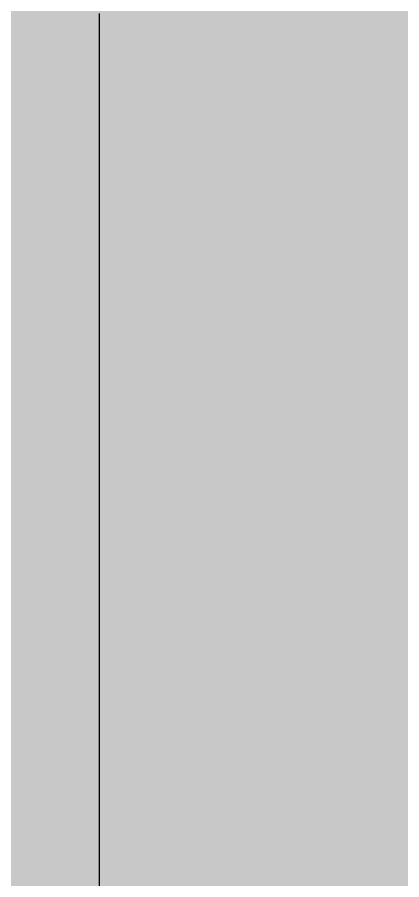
# Model space of a CAD drawing. Extents: x 0 to 582, y 0 to 1127.
# Drawn here: x 79.9 to 91.25, y 461.1 to 486.59 of the extents above; entities that cross this region are included whole.
import ezdxf

# ---------------------------------------------------------------- set-up
doc = ezdxf.new("R2010")
doc.units = 0

msp = doc.modelspace()

# ---------------------------------------------------------------- hatches: boundary and pattern name
at = {"true_color": 0xfafafa}
msp.add_hatch(color=256, dxfattribs=at).paths.add_polyline_path([(8, 528), (168, 528), (168, 528), (169.561, 527.846), (171.061, 527.391), (172.445, 526.652), (173.657, 525.657), (174.652, 524.445), (175.391, 523.061), (175.846, 521.561), (176, 520), (176, 386), (176, 386), (175.846, 384.439), (175.391, 382.939), (174.652, 381.555), (173.657, 380.343), (172.445, 379.348), (171.061, 378.609), (169.561, 378.154), (168, 378), (8, 378), (8, 378), (6.439, 378.154), (4.939, 378.609), (3.555, 379.348), (2.343, 380.343), (1.348, 381.555), (0.609, 382.939), (0.154, 384.439), (0, 386), (0, 520), (0, 520), (0.154, 521.561), (0.609, 523.061), (1.348, 524.445), (2.343, 525.657), (3.555, 526.652), (4.939, 527.391), (6.439, 527.846), (8, 528)], flags=0)

# ---------------------------------------------------------------- linework, layer by layer
at = {"true_color": 0x444488}
msp.add_lwpolyline([(82.311, 486.701), (82.311, 486.374), (82.311, 486.046), (82.311, 485.719), (82.311, 485.391), (82.311, 485.064), (82.311, 484.736), (82.311, 484.409), (82.311, 484.081), (82.311, 483.754), (82.311, 483.426), (82.311, 483.099), (82.311, 482.771), (82.311, 482.444), (82.311, 482.117), (82.311, 481.789), (82.311, 481.462), (82.311, 481.134), (82.311, 480.807), (82.311, 480.479), (82.311, 480.152), (82.311, 479.824), (82.311, 479.497), (82.311, 479.169), (82.311, 478.842), (82.311, 478.514), (82.311, 478.187), (82.311, 477.859), (82.311, 477.532), (82.311, 477.204), (82.311, 476.877), (82.311, 476.55), (82.311, 476.222), (82.311, 475.895), (82.311, 475.567), (82.311, 475.24), (82.311, 474.912), (82.311, 474.585), (82.311, 474.257), (82.311, 473.93), (82.311, 473.602), (82.311, 473.275), (82.311, 472.947), (82.311, 472.62), (82.311, 472.292), (82.311, 471.965), (82.311, 471.637), (82.311, 471.31), (82.311, 470.982), (82.311, 470.655), (82.311, 470.328), (82.311, 470), (82.311, 469.673), (82.311, 469.345), (82.311, 469.018), (82.311, 468.69), (82.311, 468.363), (82.311, 468.035), (82.311, 467.708), (82.311, 467.38), (82.311, 467.053), (82.311, 466.725), (82.311, 466.398), (82.311, 466.07), (82.311, 465.743), (82.311, 465.415), (82.311, 465.088), (82.311, 464.761), (82.311, 464.433), (82.311, 464.106), (82.311, 463.778), (82.311, 463.451), (82.311, 463.123), (82.311, 462.796), (82.311, 462.468), (82.311, 462.141), (82.311, 461.813), (82.311, 461.486), (82.311, 461.158), (82.311, 460.831)], dxfattribs=at)

doc.saveas('drawing.dxf')
